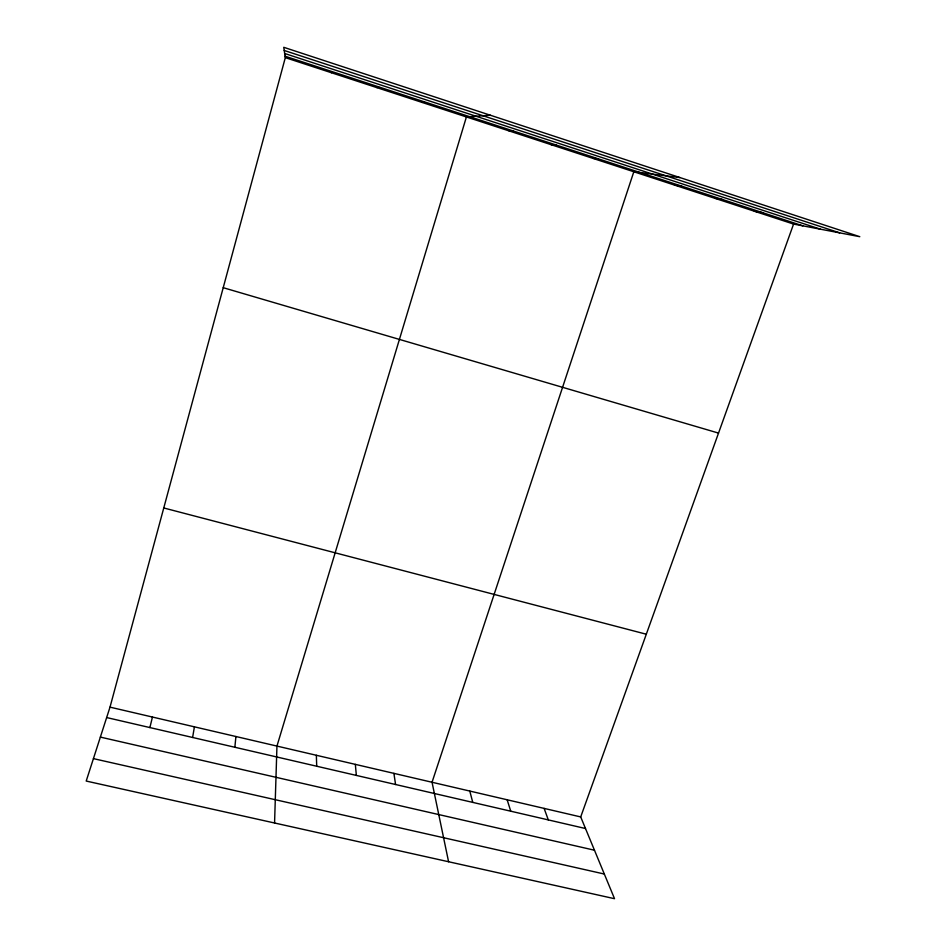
<?xml version="1.0" encoding="UTF-8"?>
<svg xmlns="http://www.w3.org/2000/svg" width="946" height="946" viewBox="0 0 946 946"><rect width="100%" height="100%" fill="white"/><g stroke="black" fill="none" stroke-linecap="round" stroke-linejoin="round"><path stroke-width="1.42" d="M274.565 822.996L276.953 746.087L466.413 116.937L490.312 115.211M234.856 747.257L235.921 736.52M192.606 737.478L194.415 726.835M149.882 727.569L152.448 717.056M793.576 224.072L580.702 816.93L614.533 898.7L86.204 781.053L110.008 707.147L285.314 57.647L283.741 47.3L859.796 236.689L793.576 224.072L285.314 57.647M331.443 72.747L332.141 71.624M376.993 87.659L378.601 86.843M421.975 102.393L424.458 101.861M509.007 130.891L513.158 130.926M551.104 144.679L556.035 144.975M592.704 158.301L598.404 158.857M679.973 177.576L633.82 171.758L432.038 782.259L448.581 861.747M674.463 185.061L681.64 186.126M714.62 198.211L722.519 199.523M754.329 211.218L762.925 212.755M93.429 758.633L604.328 874.033M100.359 737.1L594.478 850.218M106.662 717.553L585.491 828.519M110.008 707.147L580.702 816.93M163.764 507.967L646.307 634.222M223.221 287.69L718.522 433.091M284.687 53.484L820.336 229.169M285.089 56.204L802.858 225.834M284.226 50.469L839.646 232.846M544.116 808.404L548.313 819.898M507.151 799.772L510.745 811.195M469.795 791.069L472.764 802.397M393.891 773.367L395.582 784.506M355.329 764.368L356.358 775.424M316.354 755.275L316.709 766.225"/></g></svg>
